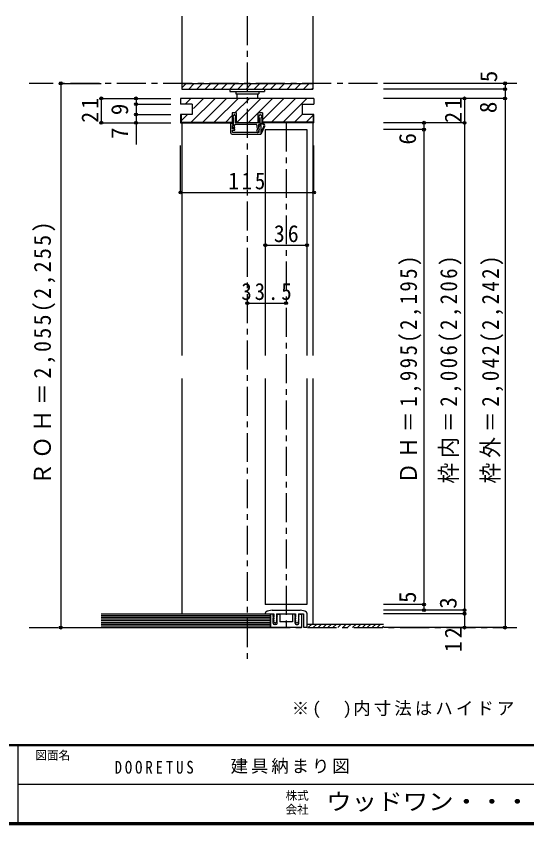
# Model space of a CAD drawing. Units: millimetres at full size, sheet at 1:5. Extents: x -973 to 977, y -718 to 696.
# Drawn here: x 0 to 441, y -701 to -2 of the extents above; entities that cross this region are included whole.
import ezdxf
from ezdxf.enums import TextEntityAlignment as Align

# ---------------------------------------------------------------- set-up
doc = ezdxf.new("R2010")
doc.units = ezdxf.units.MM
doc.header["$LTSCALE"] = 5
doc.header["$PDMODE"] = 32
doc.header["$PDSIZE"] = 2.5
doc.linetypes.add('CHAIN1', pattern=[8, 5, -1, 1, -1])
doc.linetypes.add('DASHED1', pattern=[1.8, 1.2, -0.6])
for name, color, linetype in [('0-0_補助線', 7, 'Continuous'), ('0-1_通り芯', 4, 'CHAIN1'), ('0-3_仕上げ', 7, 'Continuous'), ('0-4_枠', 3, 'Continuous'), ('0-6_扉', 6, 'Continuous'), ('0-7_金物', 7, 'Continuous'), ('0-8_戸当', 7, 'Continuous'), ('0-A_文字', 3, 'Continuous'), ('0-B_寸法', 7, 'Continuous'), ('0-C_ハッチ', 4, 'Continuous'), ('F-0_補助線', 7, 'Continuous'), ('F-1_枠', 6, 'Continuous'), ('F-A_文字', 7, 'Continuous')]:
    doc.layers.add(name, color=color, linetype=linetype)
doc.styles.add('ＭＳ ゴシック', font='')
doc.styles.get('ＭＳ ゴシック').set_extended_font_data('MS Gothic')

msp = doc.modelspace()

# ---------------------------------------------------------------- linework, layer by layer
at = {"layer": '0-0_補助線', "color": 4}
for p, q in [((73.539, -73.5), (73.539, -94.5)), ((103.539, -87.5), (103.539, -113.271)), ((141.95, -154.773), (141.95, -114.324)), ((256.95, -154.773), (256.95, -114.324)), ((141.95, -154.773), (256.95, -154.773))]:
    msp.add_line(p, q, dxfattribs=at)
at = {"layer": '0-0_補助線'}
for p in [(73.539, -73.5), (103.539, -87.5), (73.539, -94.5), (103.539, -94.5), (141.95, -154.773), (256.95, -154.773)]:
    msp.add_point(p, dxfattribs=at)
at = {"layer": '0-1_通り芯'}
for p, q in [((199.45, -2.5), (199.45, -558.742)), ((431.896, -60.5), (11.32, -60.5)), ((232.95, -94.5), (232.95, -530.5)), ((11.32, -530.5), (431.896, -530.5))]:
    msp.add_line(p, q, dxfattribs=at)
at = {"layer": '0-3_仕上げ'}
for p, q in [((142.95, -2.5), (142.95, -65.5)), ((255.95, -2.5), (255.95, -65.5)), ((142.95, -60.5), (255.95, -60.5)), ((142.95, -65.5), (255.95, -65.5)), ((73.539, -520), (219.45, -520)), ((73.539, -521.5), (219.45, -521.5)), ((73.539, -523), (219.45, -523)), ((73.539, -524.5), (219.45, -524.5)), ((73.539, -526), (219.45, -526)), ((73.539, -527.5), (219.45, -527.5)), ((73.539, -529), (219.45, -529)), ((250.95, -527.5), (316.896, -527.5))]:
    msp.add_line(p, q, dxfattribs=at)
at = {"layer": '0-3_仕上げ', "color": 2}
for p, q in [((73.539, -518.5), (219.45, -518.5)), ((219.45, -518.5), (219.45, -530.5)), ((73.539, -530.5), (219.45, -530.5))]:
    msp.add_line(p, q, dxfattribs=at)
at = {"layer": '0-4_枠'}
for p, q in [((141.95, -73.5), (141.95, -78.5)), ((256.95, -73.5), (141.95, -73.5)), ((256.95, -73.5), (256.95, -78.5)), ((151.95, -78.5), (141.95, -78.5)), ((151.95, -78.5), (151.95, -87.5)), ((246.95, -78.5), (246.95, -87.5)), ((246.95, -78.5), (256.95, -78.5)), ((151.95, -87.5), (141.95, -87.5)), ((141.95, -87.5), (141.95, -94.5)), ((212.471, -86), (208.771, -86)), ((208.771, -94.5), (208.771, -86)), ((212.471, -86), (212.471, -94.5)), ((256.95, -87.5), (246.95, -87.5)), ((256.45, -94), (256.45, -87.5)), ((256.95, -94.5), (256.95, -87.5)), ((141.95, -94.5), (186.471, -94.5)), ((208.771, -94.5), (190.171, -94.5)), ((256.45, -94), (212.471, -94)), ((256.95, -94.5), (212.471, -94.5))]:
    msp.add_line(p, q, dxfattribs=at)
at = {"layer": '0-4_枠', "color": 4}
for p, q in [((142.95, -94.5), (142.95, -295.5)), ((255.95, -94.5), (255.95, -295.5)), ((142.95, -315.5), (142.95, -518.5)), ((255.95, -315.5), (255.95, -527.5))]:
    msp.add_line(p, q, dxfattribs=at)
at = {"layer": '0-4_枠'}
for points in [[(142.45, -87.5), (142.45, -94), (186.471, -94)], [(190.171, -94.5), (190.171, -86), (186.471, -86), (186.471, -94.5)]]:
    msp.add_lwpolyline(points, dxfattribs=at)
at = {"layer": '0-6_扉'}
for p, q in [((214.95, -100.5), (214.95, -295.5)), ((214.95, -100.5), (250.95, -100.5)), ((250.95, -100.5), (250.95, -295.5)), ((214.95, -315.5), (214.95, -510.5)), ((250.95, -315.5), (250.95, -510.5)), ((250.95, -510.5), (214.95, -510.5))]:
    msp.add_line(p, q, dxfattribs=at)
at = {"layer": '0-7_金物'}
for p, q in [((184.45, -65.5), (184.45, -67.5)), ((184.45, -65.5), (214.45, -65.5)), ((184.45, -67.5), (214.45, -67.5)), ((189.45, -67.5), (189.45, -69.5)), ((189.45, -69.5), (209.45, -69.5)), ((190.45, -69.5), (190.45, -73.5)), ((208.45, -73.5), (208.45, -69.5)), ((209.45, -67.5), (209.45, -69.5)), ((214.45, -65.5), (214.45, -67.5)), ((220.95, -515.5), (244.95, -515.5)), ((214.95, -518.017), (214.95, -518.5)), ((214.95, -518.5), (222.3, -518.5)), ((219.45, -530.5), (219.45, -518.8)), ((220.9, -518.8), (219.45, -518.8)), ((219.55, -518.8), (219.55, -530.5)), ((221.9, -521.05), (221.9, -519.8)), ((221.9, -521.05), (222.108, -521.396)), ((221.9, -522.05), (222.108, -521.704)), ((221.9, -526.8), (221.9, -522.05)), ((222.093, -521.846), (222.3, -521.5)), ((222.093, -522.154), (222.3, -522.5)), ((222.093, -523.346), (222.3, -523)), ((222.093, -523.654), (222.3, -524)), ((222.3, -518.5), (222.3, -521.5)), ((222.3, -522.5), (222.3, -523)), ((224.8, -518.5), (224.8, -521.5)), ((224.8, -518.5), (241.1, -518.5)), ((225.008, -521.846), (224.8, -521.5)), ((225.008, -522.154), (224.8, -522.5)), ((224.8, -522.5), (224.8, -523)), ((225.008, -523.346), (224.8, -523)), ((225.008, -523.654), (224.8, -524)), ((225.2, -521.05), (224.993, -521.396)), ((225.2, -522.05), (224.993, -521.704)), ((225.2, -521.05), (225.2, -519.8)), ((225.2, -526.8), (225.2, -522.05)), ((226.2, -518.8), (227.55, -518.8)), ((227.55, -518.8), (227.55, -525.5)), ((239.7, -518.8), (238.35, -518.8)), ((238.35, -518.8), (238.35, -525.5)), ((240.7, -521.05), (240.7, -519.8)), ((240.7, -521.05), (240.908, -521.396)), ((240.7, -522.05), (240.908, -521.704)), ((240.7, -526.8), (240.7, -522.05)), ((240.893, -521.846), (241.1, -521.5)), ((240.893, -522.154), (241.1, -522.5)), ((240.893, -523.346), (241.1, -523)), ((240.893, -523.654), (241.1, -524)), ((241.1, -518.5), (241.1, -521.5)), ((241.1, -522.5), (241.1, -523)), ((243.6, -518.5), (243.6, -521.5)), ((243.6, -518.5), (247.95, -518.5)), ((243.808, -521.846), (243.6, -521.5)), ((243.808, -522.154), (243.6, -522.5)), ((243.6, -522.5), (243.6, -523)), ((243.808, -523.346), (243.6, -523)), ((243.808, -523.654), (243.6, -524)), ((244, -521.05), (243.793, -521.396)), ((244, -522.05), (243.793, -521.704)), ((244, -521.05), (244, -519.8)), ((244, -526.8), (244, -522.05)), ((245, -518.8), (246.45, -518.8)), ((246.35, -518.8), (246.35, -530.5)), ((246.45, -530.5), (246.45, -518.8)), ((247.95, -518.5), (247.95, -530.2)), ((250.95, -518.017), (250.95, -530.2)), ((246.45, -530.5), (219.45, -530.5)), ((222.093, -524.846), (222.3, -524.5)), ((223.184, -526.34), (222.13, -525.204)), ((222.3, -524), (222.3, -524.5)), ((224.2, -527.8), (222.9, -527.8)), ((224.97, -525.204), (223.917, -526.34)), ((224.8, -524), (224.8, -524.5)), ((225.008, -524.846), (224.8, -524.5)), ((232.45, -525.5), (227.55, -525.5)), ((232.95, -526), (232.45, -525.5)), ((232.95, -526), (233.45, -525.5)), ((238.35, -525.5), (233.45, -525.5)), ((240.893, -524.846), (241.1, -524.5)), ((241.984, -526.34), (240.93, -525.204)), ((241.1, -524), (241.1, -524.5)), ((241.7, -527.8), (243, -527.8)), ((243.77, -525.204), (242.717, -526.34)), ((243.6, -524), (243.6, -524.5)), ((243.808, -524.846), (243.6, -524.5)), ((247.95, -530.2), (250.95, -530.2))]:
    msp.add_line(p, q, dxfattribs=at)
for centre, radius, start, end in [((220.95, -525.5), 10, 90, 123.74899), ((244.95, -525.5), 10, 56.25101, 90), ((215.95, -518.017), 1, 123.74899, 180), ((220.9, -519.8), 1, 0, 90), ((222.35, -522), 0.3, 149.05366, 210.94634), ((222.35, -523.5), 0.3, 149.05366, 210.94634), ((221.85, -521.55), 0.3, 329.05368, 30.94635), ((225.25, -521.55), 0.3, 149.05365, 210.94632), ((224.75, -522), 0.3, 329.05366, 30.94634), ((224.75, -523.5), 0.3, 329.05366, 30.94634), ((226.2, -519.8), 1, 90, 180), ((239.7, -519.8), 1, 0, 90), ((241.15, -522), 0.3, 149.05366, 210.94634), ((241.15, -523.5), 0.3, 149.05366, 210.94634), ((240.65, -521.55), 0.3, 329.05368, 30.94635), ((244.05, -521.55), 0.3, 149.05365, 210.94632), ((243.55, -522), 0.3, 329.05366, 30.94634), ((243.55, -523.5), 0.3, 329.05366, 30.94634), ((245, -519.8), 1, 90, 180), ((249.95, -518.017), 1, 0, 56.25101), ((222.9, -526.8), 1, 180, 270), ((222.35, -525), 0.3, 149.05366, 222.83826), ((223.55, -526), 0.5, 222.83826, 317.16174), ((224.2, -526.8), 1, 270, 0), ((224.75, -525), 0.3, 317.16174, 30.94634), ((241.7, -526.8), 1, 180, 270), ((241.15, -525), 0.3, 149.05366, 222.83826), ((242.35, -526), 0.5, 222.83826, 317.16174), ((243, -526.8), 1, 270, 0), ((243.55, -525), 0.3, 317.16174, 30.94634)]:
    msp.add_arc(centre, radius, start, end, dxfattribs=at)
at = {"layer": '0-8_戸当'}
for p, q in [((187.621, -90), (186.471, -90)), ((187.621, -94.5), (187.621, -90)), ((209.071, -90), (210.571, -87)), ((209.071, -90), (209.821, -90)), ((209.821, -90), (209.821, -94.5)), ((210.571, -87), (212.471, -90)), ((211.321, -95.2), (211.321, -90)), ((211.321, -90), (212.471, -90)), ((185.321, -103.5), (185.321, -94.8)), ((185.846, -94.602), (187.296, -96.502)), ((187.071, -97), (186.821, -97)), ((186.834, -97.387), (187.307, -99.105)), ((187.121, -97), (187.371, -97)), ((188.571, -96.5), (188.571, -97)), ((207.321, -96), (189.071, -96)), ((209.821, -94.5), (189.121, -94.5)), ((207.821, -96.5), (207.821, -98.46)), ((209.221, -96), (209.221, -98.337)), ((210.321, -96), (209.221, -96)), ((210.621, -97), (209.369, -98.203)), ((210.321, -95.2), (210.321, -96)), ((211.321, -95.2), (210.321, -95.2)), ((212.821, -95.9), (210.321, -95.9)), ((211.321, -97), (210.621, -97)), ((212.821, -95.2), (211.321, -95.2)), ((211.321, -104), (211.321, -97)), ((213.805, -97.491), (211.321, -102.44)), ((186.321, -104.5), (210.821, -104.5)), ((209.821, -103), (186.821, -103)), ((188.123, -97.834), (188.435, -98.695)), ((208.371, -99.469), (207.553, -102.092)), ((209.667, -100.018), (208.889, -102.509)), ((209.772, -99), (209.821, -99)), ((209.821, -103), (209.821, -99)), ((214.431, -97.805), (211.321, -104))]:
    msp.add_line(p, q, dxfattribs=at)
for points in [[(189.871, -90), (188.371, -87), (186.471, -90)], [(189.871, -90), (189.121, -90), (189.121, -94.5)], [(186.821, -103), (186.821, -100.9), (188.821, -100.9), (188.821, -99.7), (186.821, -99.7), (186.821, -97)], [(187.621, -94.5), (187.371, -94.5), (187.371, -97)]]:
    msp.add_lwpolyline(points, dxfattribs=at)
for centre, radius, start, end in [((185.621, -94.8), 0.3, 41.34778, 180), ((187.121, -97.3), 0.3, 90, 196.79003), ((187.071, -96.7), 0.3, 270, 41.34778), ((187.571, -97), 1, 303.47738, 0), ((189.071, -96.5), 0.5, 90, 180), ((207.321, -96.5), 0.5, 0, 90), ((212.821, -97), 1.8, 333.42485, 90), ((212.821, -97), 1.1, 333.42485, 90), ((186.321, -103.5), 1, 180, 270), ((187.871, -98.9), 0.6, 196.79003, 270), ((187.871, -98.9), 0.6, 270, 23.33765), ((208.221, -102.3), 0.7, 162.67017, 342.67017), ((209.021, -98.46), 1.2, 180, 237.21126), ((210.021, -98.337), 0.8, 180, 221.40962), ((209.772, -98.5), 0.5, 143.61521, 270), ((208.521, -99.66), 1.2, 342.67017, 41.40962), ((210.821, -104), 0.5, 270, 0)]:
    msp.add_arc(centre, radius, start, end, dxfattribs=at)
at = {"layer": '0-B_寸法', "color": 4}
for p, q in [((38.539, -60.5), (73.539, -60.5)), ((38.539, -60.5), (38.539, -530.5)), ((421.896, -60.5), (316.896, -60.5)), ((421.896, -60.5), (421.896, -530.5)), ((421.896, -65.5), (316.896, -65.5)), ((73.539, -73.5), (133.539, -73.5)), ((103.539, -73.5), (103.539, -87.5)), ((421.896, -73.5), (316.896, -73.5)), ((386.896, -73.5), (386.896, -530.5)), ((103.539, -78.5), (133.539, -78.5)), ((103.539, -87.5), (133.539, -87.5)), ((73.539, -94.5), (133.539, -94.5)), ((386.896, -94.5), (316.896, -94.5)), ((351.896, -94.5), (351.896, -515.5)), ((351.896, -100.5), (316.896, -100.5)), ((214.95, -200.312), (250.95, -200.312)), ((199.45, -250.312), (232.95, -250.312)), ((351.896, -510.5), (316.896, -510.5)), ((386.896, -515.5), (316.896, -515.5)), ((386.896, -518.5), (316.896, -518.5)), ((38.539, -530.5), (73.539, -530.5)), ((421.896, -530.5), (316.896, -530.5))]:
    msp.add_line(p, q, dxfattribs=at)
at = {"layer": '0-B_寸法'}
for p in [(38.539, -60.5), (421.896, -60.5), (421.896, -65.5), (73.539, -73.5), (103.539, -73.5), (386.896, -73.5), (421.896, -73.5), (103.539, -78.5), (103.539, -87.5), (73.539, -94.5), (103.539, -94.5), (351.896, -94.5), (386.896, -94.5), (351.896, -100.5), (214.95, -200.312), (250.95, -200.312), (199.45, -250.312), (232.95, -250.312), (351.896, -510.5), (351.896, -515.5), (386.896, -515.5), (386.896, -518.5), (38.539, -530.5), (386.896, -530.5), (421.896, -530.5)]:
    msp.add_point(p, dxfattribs=at)
at = {"layer": '0-C_ハッチ', "linetype": 'DASHED1'}
for p, q in [((142.95, -64.395), (146.845, -60.5)), ((148.916, -65.5), (153.916, -60.5)), ((155.987, -65.5), (160.987, -60.5)), ((163.058, -65.5), (168.058, -60.5)), ((170.129, -65.5), (175.129, -60.5)), ((177.2, -65.5), (182.2, -60.5)), ((184.271, -65.5), (189.271, -60.5)), ((191.342, -65.5), (196.342, -60.5)), ((198.413, -65.5), (203.413, -60.5)), ((205.484, -65.5), (210.484, -60.5)), ((212.556, -65.5), (217.556, -60.5)), ((219.627, -65.5), (224.627, -60.5)), ((226.698, -65.5), (231.698, -60.5)), ((233.769, -65.5), (238.769, -60.5)), ((240.84, -65.5), (245.84, -60.5)), ((247.911, -65.5), (252.911, -60.5)), ((254.982, -65.5), (255.95, -64.532))]:
    msp.add_line(p, q, dxfattribs=at)
at = {"layer": '0-C_ハッチ'}
for p, q in [((145.864, -78.5), (150.864, -73.5)), ((151.163, -94), (171.663, -73.5)), ((152.95, -82.313), (161.764, -73.5)), ((161.063, -94), (181.563, -73.5)), ((170.962, -94), (191.462, -73.5)), ((188.862, -86), (201.362, -73.5)), ((190.761, -94), (211.261, -73.5)), ((200.661, -94), (221.161, -73.5)), ((212.471, -92.089), (231.06, -73.5)), ((220.46, -94), (240.96, -73.5)), ((230.359, -94), (250.859, -73.5)), ((142.45, -92.814), (147.764, -87.5)), ((180.862, -94), (186.471, -88.391)), ((240.259, -94), (246.759, -87.5)), ((250.158, -94), (256.45, -87.708)), ((252.119, -530.5), (255.119, -527.5)), ((256.361, -530.5), (259.361, -527.5)), ((260.604, -530.5), (263.604, -527.5)), ((264.847, -530.5), (267.847, -527.5)), ((269.089, -530.5), (272.089, -527.5)), ((273.332, -530.5), (276.332, -527.5)), ((277.575, -530.5), (280.575, -527.5)), ((281.817, -530.5), (284.817, -527.5)), ((286.06, -530.5), (289.06, -527.5)), ((290.302, -530.5), (293.302, -527.5)), ((294.545, -530.5), (297.545, -527.5)), ((298.788, -530.5), (301.788, -527.5)), ((303.03, -530.5), (306.03, -527.5)), ((307.273, -530.5), (310.273, -527.5)), ((311.516, -530.5), (314.516, -527.5)), ((315.758, -530.5), (316.896, -529.362))]:
    msp.add_line(p, q, dxfattribs=at)
at = {"layer": 'F-1_枠'}
for p, q in [((976.653, -631.667), (-973.347, -631.667)), ((976.653, -632.5), (-973.347, -632.5)), ((1.653, -632.5), (1.653, -699.167)), ((1.653, -665.833), (974.986, -665.834)), ((976.653, -699.167), (-973.347, -699.167)), ((976.653, -700), (-973.347, -700)), ((976.653, -700.833), (-973.347, -700.833))]:
    msp.add_line(p, q, dxfattribs=at)

# ---------------------------------------------------------------- texts
at = {"layer": '0-0_補助線', "style": 'ＭＳ ゴシック'}
msp.add_text('7', height=14.66, rotation=90, dxfattribs=at).set_placement((101.039, -108.552), align=Align.BOTTOM_LEFT)
at = {"layer": '0-0_補助線', "insert": (71.039, -94.625), "char_height": 14.66, "attachment_point": 7, "rotation": 90, "style": 'ＭＳ ゴシック'}
msp.add_mtext('\\T1.27;\\W0.95;21', dxfattribs=at)
at = {"layer": '0-0_補助線', "insert": (183.2, -152.273), "char_height": 14.66, "attachment_point": 7, "style": 'ＭＳ ゴシック'}
msp.add_mtext('\\T1.27;\\W0.9;115', dxfattribs=at)
at = {"layer": '0-A_文字', "color": 7, "insert": (237.835, -608.63), "char_height": 11, "attachment_point": 7, "style": 'ＭＳ ゴシック'}
msp.add_mtext('\\T1.18;※(\u3000)内寸法はハイドア', dxfattribs=at)
at = {"layer": '0-B_寸法', "style": 'ＭＳ ゴシック'}
for s, p in [('5', (419.396, -59.542)), ('9', (101.039, -88)), ('8', (418.971, -86.281)), ('6', (349.361, -113.434)), ('5', (349.396, -509.25)), ('3', (384.396, -514.25))]:
    msp.add_text(s, height=14.66, rotation=90, dxfattribs=at).set_placement(p, align=Align.BOTTOM_LEFT)
at = {"layer": '0-B_寸法', "char_height": 14.66, "attachment_point": 7, "rotation": 90, "style": 'ＭＳ ゴシック'}
for s, insert in [('\\T1.27;\\W0.95;21', (384.396, -94.673)), ('\\T1.21;\\W0.95;ＲＯＨ＝2,055(2,255)', (33.898, -407.375)), ('\\T1.23;\\W0.9;ＤＨ＝1,995(2,195)', (349.716, -406.125)), ('\\T1.23;\\W0.9;枠内＝2,006(2,206)', (384.396, -406.125)), ('\\T1.23;\\W0.9;枠外＝2,042(2,242)', (420.41, -406.125)), ('\\T1.27;\\W0.95;12', (384.396, -551.75))]:
    msp.add_mtext(s, dxfattribs=dict(at, insert=insert))
at = {"layer": '0-B_寸法', "char_height": 14.66, "attachment_point": 7, "style": 'ＭＳ ゴシック'}
for s, insert in [('\\T1.27;\\W0.95;36', (222.325, -197.812)), ('\\T1.28;\\W0.9;33.5', (194.325, -247.812))]:
    msp.add_mtext(s, dxfattribs=dict(at, insert=insert))
at = {"layer": 'F-0_補助線', "char_height": 11, "attachment_point": 7, "style": 'ＭＳ ゴシック'}
for s, insert in [('\\T1.39;\\W0.85;DOORETUS', (84.986, -656.798)), ('\\T1.17;建具納まり図', (185.035, -656.798))]:
    msp.add_mtext(s, dxfattribs=dict(at, insert=insert))
at = {"layer": 'F-A_文字', "style": 'ＭＳ ゴシック'}
for s, p in [('図面名', (16.653, -646.667)), ('株式', (232.486, -681.5)), ('会社', (232.486, -693.5))]:
    msp.add_text(s, height=7.331, dxfattribs=at).set_placement(p, align=Align.BOTTOM_LEFT)
at = {"layer": 'F-A_文字', "style": 'ＭＳ ゴシック', "width": 1.1}
msp.add_text('ウッドワン・・・', height=14.66, dxfattribs=at).set_placement((267.486, -692.5), align=Align.BOTTOM_LEFT)

doc.saveas('drawing.dxf')
